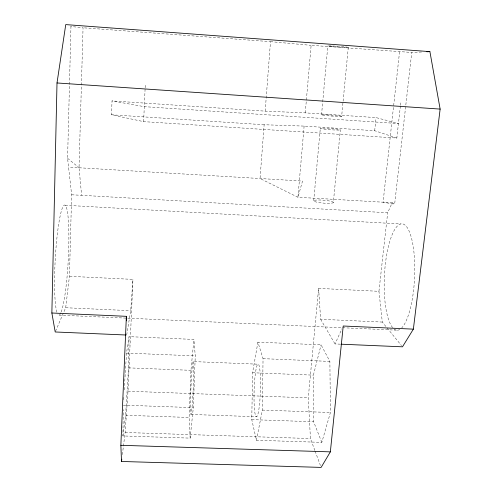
<?xml version="1.0" encoding="UTF-8"?>
<svg xmlns="http://www.w3.org/2000/svg" width="492" height="492" viewBox="0 0 492 492"><rect width="100%" height="100%" fill="white"/><g stroke="black" fill="none" stroke-linecap="round" stroke-linejoin="round"><path stroke-width="0.37" stroke-dasharray="2.46 1.84" d="M124.224 389.836L126.512 353.09L129.058 336.663L193.916 339.425L195.256 355.901L193.319 407.634L190.14 438.12L122.932 435.949L123.221 409.658M256.43 440.26L262.359 410.088L263.042 358.668L257.919 342.155L321.073 344.843L329.88 361.405L330.421 412.505L321.811 442.376L256.43 440.26L251.775 419.633L252.568 372.752L257.919 342.155M122.932 435.949L125.62 415.285L128.523 367.868L129.058 336.663M55.51 331.288L65.694 307.74L69.44 276.307L71.629 194.789L67.588 158.301L70.959 26.513L69.003 25.793M421.582 52.011L411.743 52.459L394.646 204.254L392.222 202.729L387.665 212.753L81.604 195.312L79.04 167.723L83.05 27.773L70.959 26.513M400.39 106.094L396.835 138.055L143.621 121.641L111.512 114.784L112.016 100.921L265.182 111.143L305.261 112.865L376.072 117.6L398.452 123.535L144.297 106.666L112.016 100.921M190.14 438.12L189.113 417.474L190.945 370.322L193.916 339.425M122.373 454.608L125.14 432.493L128.018 391.214L132.951 279.382L69.44 276.307M143.621 121.641L145.115 88.517M145.146 87.76L145.318 83.984M123.603 399.787L123.843 395.962M126.69 335.034L130.706 310.68L132.951 279.382M396.835 138.055L374.689 130.718L304.118 126.093L264.142 124.753L260.034 178.522L297.937 197.261L392.222 202.729M265.182 111.143L270.489 41.654L83.05 27.773M304.118 126.093L297.937 197.261L302.531 181.062L68.579 167.145M305.261 112.865L311.128 45.338L411.743 52.459M313.718 200.693L320.31 128.252M321.54 114.784L327.801 45.984M314.868 450.512L310.44 438.55L308.269 397.874L318.619 288.392L378.945 291.313L382.309 322.069L386.626 327.371M333.336 202.593A9.883 1.451 4.9 0 0 319.228 199.986A9.883 1.451 4.9 0 0 317.986 202.397A9.883 1.451 4.9 0 0 333.336 202.593L340.341 129.894A10.074 0.633 4.4 0 0 325.87 128.166A10.074 0.633 4.4 0 0 324.745 129.175A10.074 0.633 4.4 0 0 340.341 129.894M341.645 116.376A10.111 0.474 4.3 0 0 327.106 114.814A10.111 0.474 4.3 0 0 325.999 115.558A10.111 0.474 4.3 0 0 341.645 116.376L343.029 101.955M343.102 101.198L348.293 47.324M374.689 130.718L376.072 117.6M399.541 51.875L383.083 202.2L394.646 204.254M378.945 291.313L387.665 212.753M400.476 105.337L400.894 101.549M321.811 442.376L313.638 421.761L313.41 375.144L321.073 344.843M340.378 344.166L335.009 343.939L341.965 328.767M125.14 432.493L310.44 438.55M123.271 405.15L193.319 407.634M262.359 410.088L330.421 412.505M191.044 414.455L256.781 416.742M125.62 415.285L189.113 417.474M251.775 419.633L313.638 421.761M128.018 391.214L308.269 397.874M193.374 361.589A26.593 1.156 -87.5 0 1 192.354 403.372A26.593 1.156 -87.5 0 1 190.552 399.178A26.593 1.156 -87.5 0 1 193.374 361.589L258.411 364.209A26.414 3.149 -88.2 0 1 259.358 405.783A26.414 3.149 -88.2 0 1 254.069 401.478A26.414 3.149 -88.2 0 1 258.411 364.209M128.523 367.868L190.945 370.322M252.568 372.752L313.41 375.144M126.512 353.09L195.256 355.901M263.042 358.668L329.88 361.405M65.694 307.74L130.706 310.68M318.619 288.392L320.636 319.277L382.309 322.069M59.071 315.138L396.404 330.144M71.629 194.789L81.604 195.312M65.258 205.262L400.648 223.958M111.512 114.784L264.142 124.753M270.489 41.654L311.128 45.338M67.588 158.301L79.04 167.723M387.112 327.961L401.521 345.642M320.636 319.277L335.009 343.939M315.132 451.213L320.606 465.992M392.653 327.635A53.253 15.123 -87.3 0 1 388.625 245.582A53.253 15.123 -87.3 0 1 413.145 246.135A53.253 15.123 -87.3 0 1 401.779 327.844M399.756 329.474A53.253 15.123 -87.3 0 1 393.858 328.853M56.881 312.217A55.159 6.525 -86.9 0 1 58.197 227.458A55.159 6.525 -86.9 0 1 68.726 227.562A55.159 6.525 -86.9 0 1 61.088 312.26M60.86 312.795A55.159 6.525 -86.9 0 1 57.951 314.628M331.19 46.439A10.295 0.338 3.9 0 0 348.09 47.398A10.295 0.338 3.9 0 0 334.837 46.113A10.295 0.338 3.9 0 0 331.19 46.439"/><path stroke-width="0.74" d="M125.934 335.003L55.209 331.977L51.863 312.998L57.011 82.963L65.743 24.6L429.91 51.635L440.137 109.089L413.372 329.142L402.481 346.817L341.147 344.197M413.372 329.142L343.225 326.012L330.353 451.865L321.128 467.4L121.512 461.471L120.854 445.297L126.37 316.325L51.863 312.998M121.512 461.471L121.795 459.184M426.878 51.771L429.91 51.635M120.854 445.297L330.353 451.865M57.011 82.963L440.137 109.089M126.37 316.325L126.444 320.815"/></g></svg>
